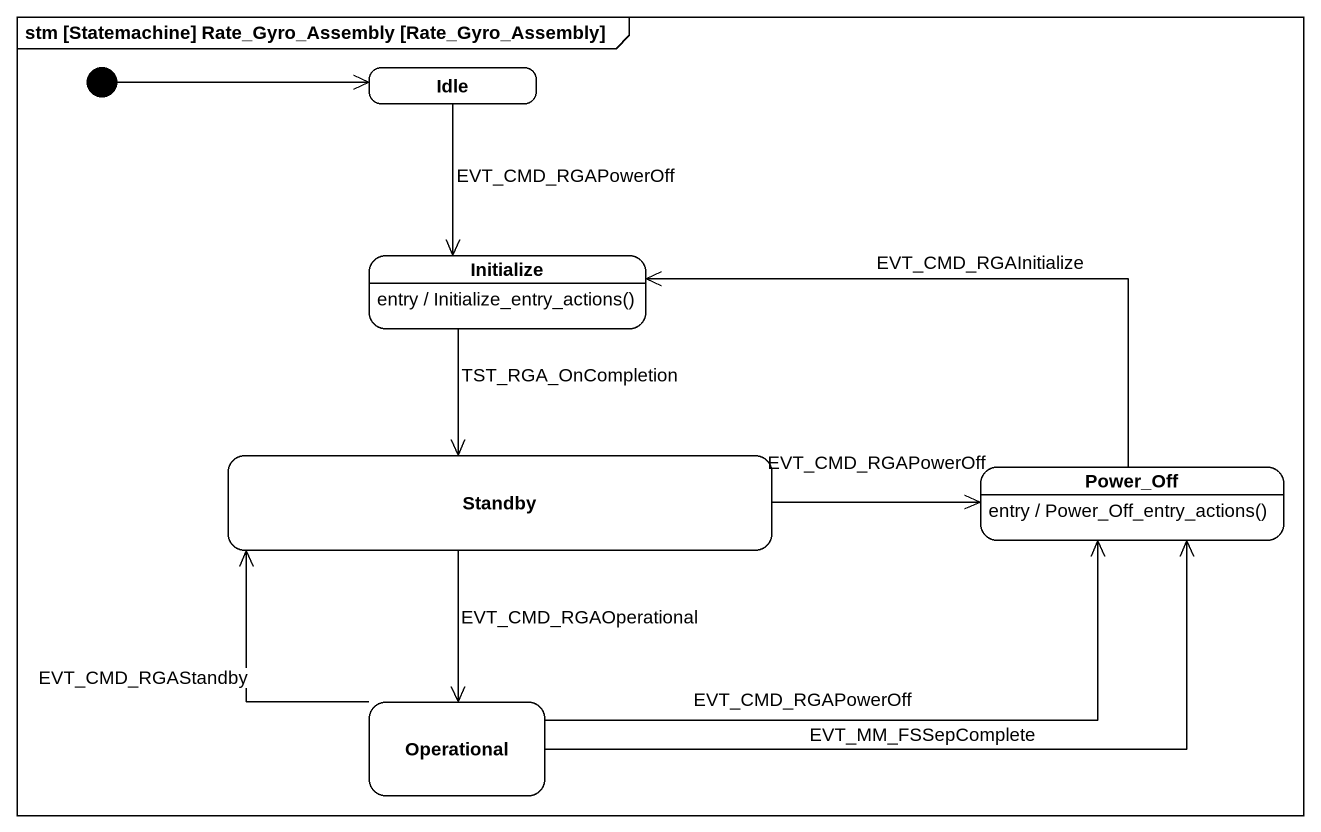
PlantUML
@startuml
mainframe stm [Statemachine] Rate_Gyro_Assembly [Rate_Gyro_Assembly]
hide empty description
state Idle
state Initialize
Initialize : entry / Initialize_entry_actions()
state Standby
state Power_Off
Power_Off : entry / Power_Off_entry_actions()
state Operational
[*] -right-> Idle
Idle --> Initialize : EVT_CMD_RGAPowerOff
Initialize --> Standby : TST_RGA_OnCompletion
Standby -right-> Power_Off : EVT_CMD_RGAPowerOff
Standby --> Operational : EVT_CMD_RGAOperational
Power_Off -left-> Initialize : EVT_CMD_RGAInitialize
Operational -up-> Standby : EVT_CMD_RGAStandby
Operational -right-> Power_Off : EVT_CMD_RGAPowerOff
Operational -right-> Power_Off : EVT_MM_FSSepComplete
@enduml
